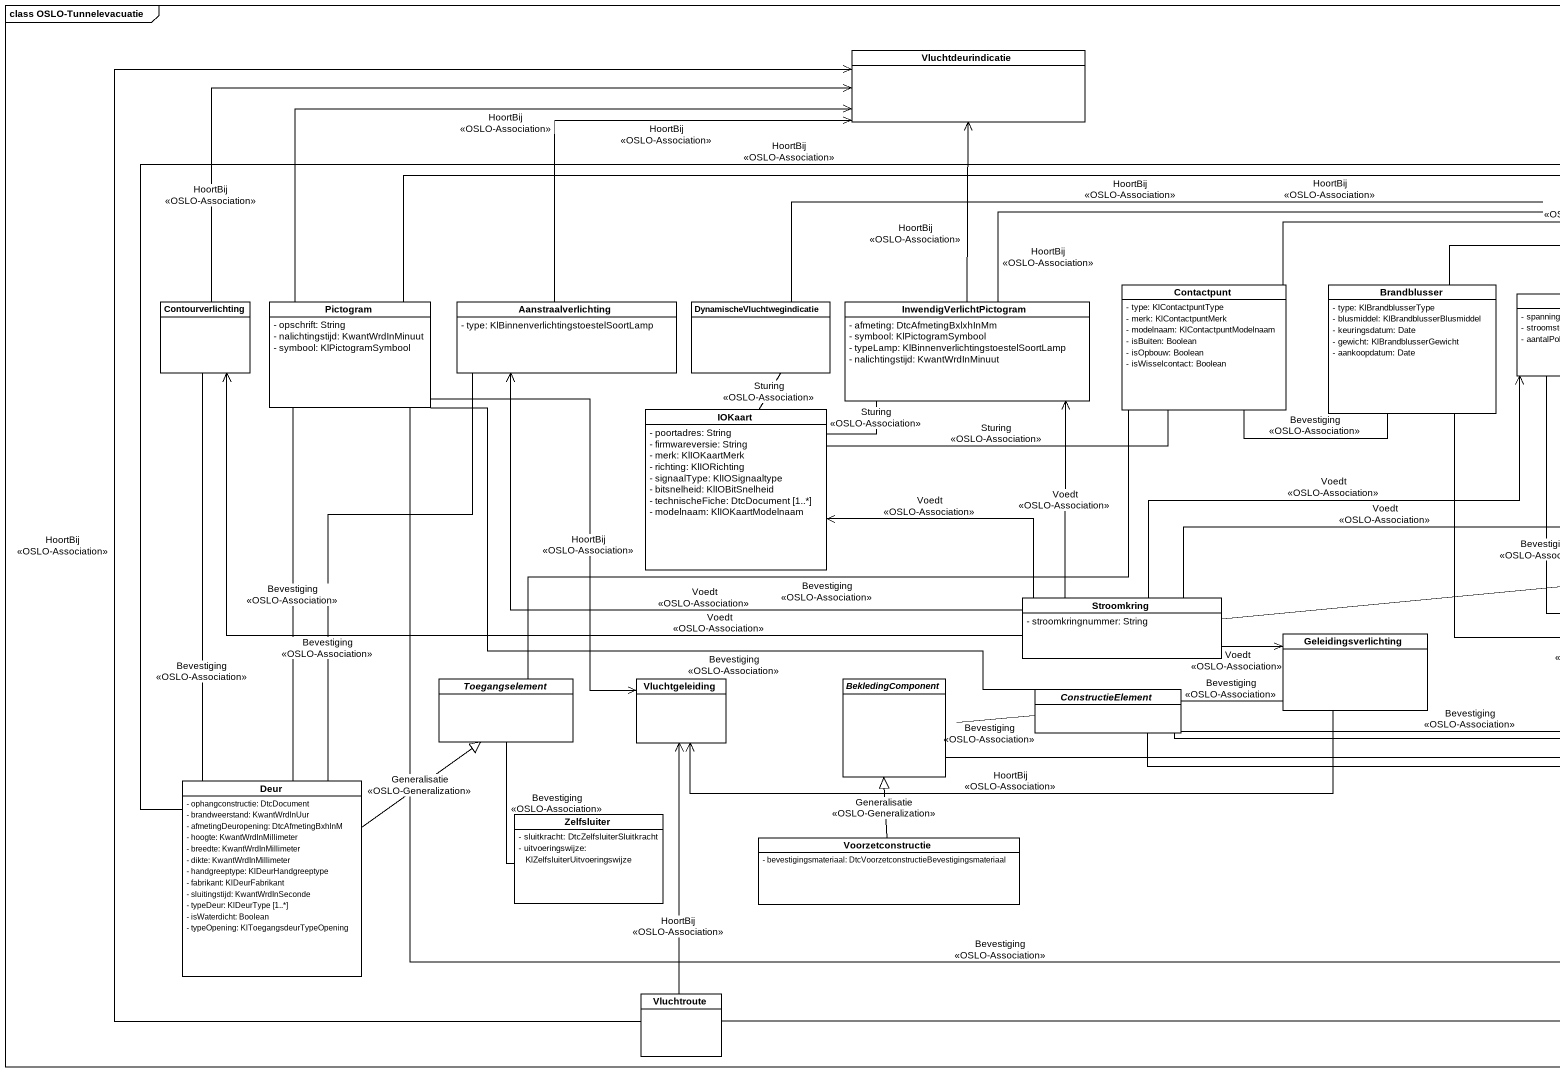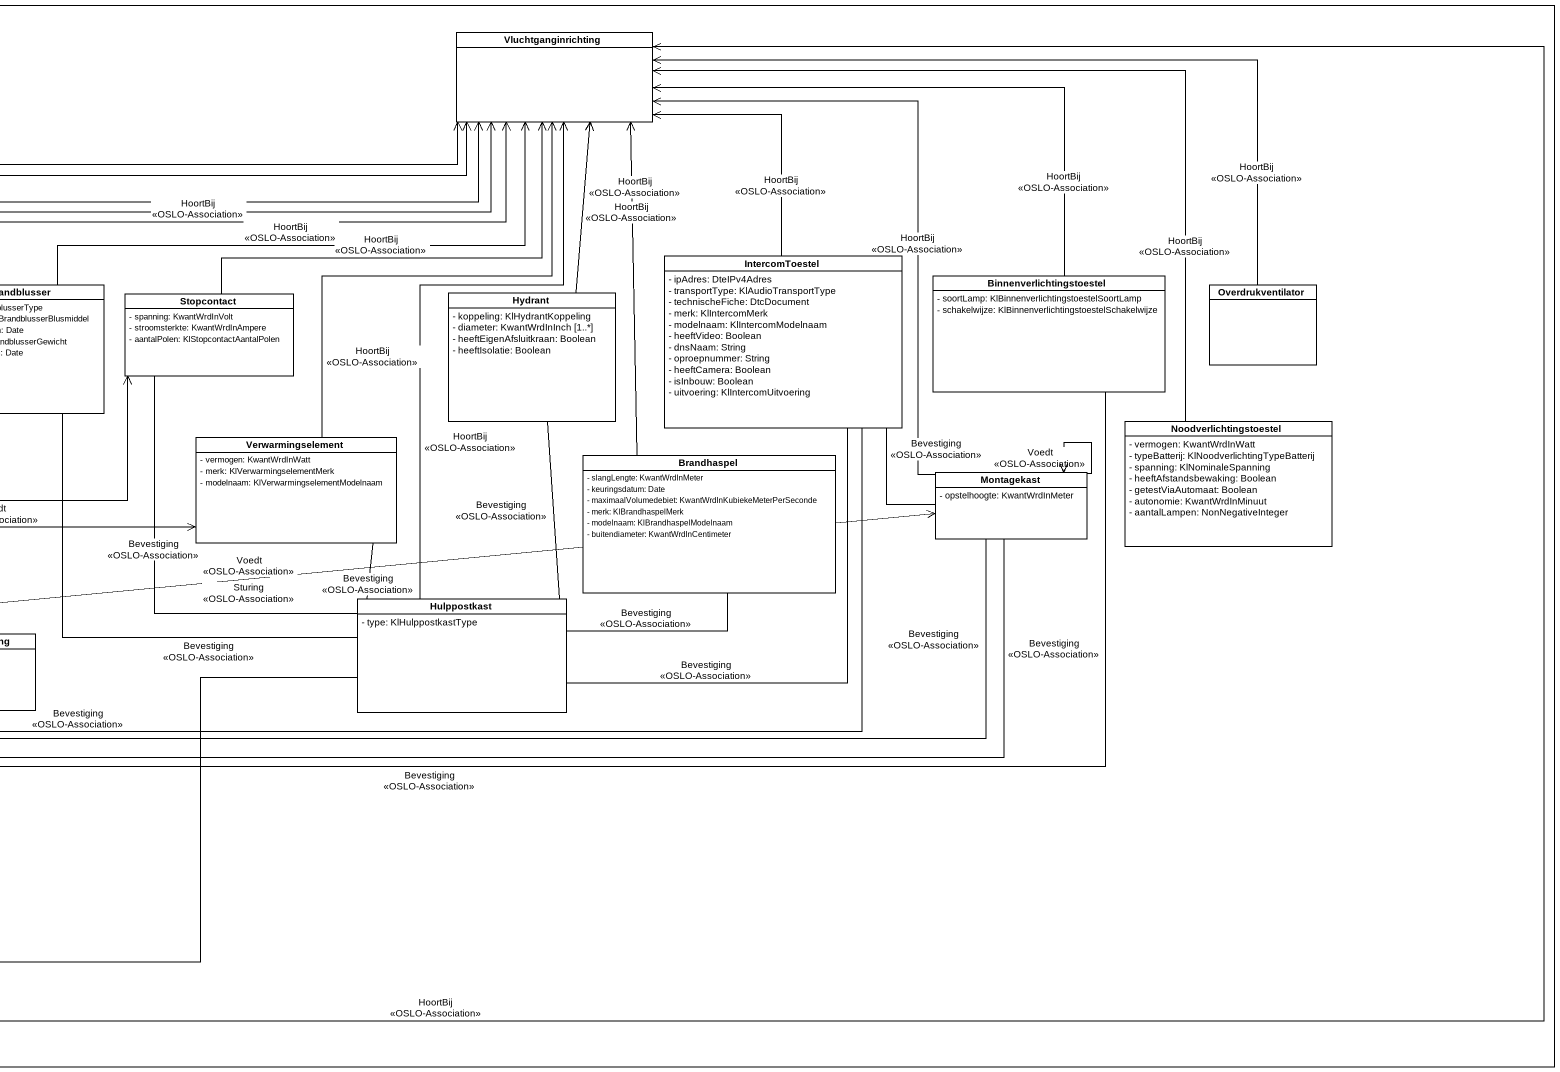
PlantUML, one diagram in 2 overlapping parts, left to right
@startuml
mainframe class OSLO-Tunnelevacuatie
hide circle
hide empty members
skinparam classAttributeIconSize 0
class Vluchtganginrichting #FFFFFF
class Vluchtdeurindicatie #FFFFFF
class IntercomToestel #FFFFFF {
  - ipAdres: DteIPv4Adres
  - transportType: KlAudioTransportType
  - technischeFiche: DtcDocument
  - merk: KlIntercomMerk
  - modelnaam: KlIntercomModelnaam
  - heeftVideo: Boolean
  - dnsNaam: String
  - oproepnummer: String
  - heeftCamera: Boolean
  - isInbouw: Boolean
  - uitvoering: KlIntercomUitvoering
}
class Binnenverlichtingstoestel #FFFFFF {
  - soortLamp: KlBinnenverlichtingstoestelSoortLamp
  - schakelwijze: KlBinnenverlichtingstoestelSchakelwijze
}
class Contourverlichting #FFFFFF
class Pictogram #FFFFFF {
  - opschrift: String
  - nalichtingstijd: KwantWrdInMinuut
  - symbool: KlPictogramSymbool
}
class Aanstraalverlichting #FFFFFF {
  - type: KlBinnenverlichtingstoestelSoortLamp
}
class DynamischeVluchtwegindicatie #FFFFFF
class InwendigVerlichtPictogram #FFFFFF {
  - afmeting: DtcAfmetingBxlxhInMm
  - symbool: KlPictogramSymbool
  - typeLamp: KlBinnenverlichtingstoestelSoortLamp
  - nalichtingstijd: KwantWrdInMinuut
}
class Contactpunt #FFFFFF {
  - type: KlContactpuntType
  - merk: KlContactpuntMerk
  - modelnaam: KlContactpuntModelnaam
  - isBuiten: Boolean
  - isOpbouw: Boolean
  - isWisselcontact: Boolean
}
class Brandblusser #FFFFFF {
  - type: KlBrandblusserType
  - blusmiddel: KlBrandblusserBlusmiddel
  - keuringsdatum: Date
  - gewicht: KlBrandblusserGewicht
  - aankoopdatum: Date
}
class Stopcontact #FFFFFF {
  - spanning: KwantWrdInVolt
  - stroomsterkte: KwantWrdInAmpere
  - aantalPolen: KlStopcontactAantalPolen
}
class Hydrant #FFFFFF {
  - koppeling: KlHydrantKoppeling
  - diameter: KwantWrdInInch [1..*]
  - heeftEigenAfsluitkraan: Boolean
  - heeftIsolatie: Boolean
}
class Overdrukventilator #FFFFFF
class IOKaart #FFFFFF {
  - poortadres: String
  - firmwareversie: String
  - merk: KlIOKaartMerk
  - richting: KlIORichting
  - signaalType: KlIOSignaaltype
  - bitsnelheid: KlIOBitSnelheid
  - technischeFiche: DtcDocument [1..*]
  - modelnaam: KlIOKaartModelnaam
}
class Verwarmingselement #FFFFFF {
  - vermogen: KwantWrdInWatt
  - merk: KlVerwarmingselementMerk
  - modelnaam: KlVerwarmingselementModelnaam
}
class Noodverlichtingstoestel #FFFFFF {
  - vermogen: KwantWrdInWatt
  - typeBatterij: KlNoodverlichtingTypeBatterij
  - spanning: KlNominaleSpanning
  - heeftAfstandsbewaking: Boolean
  - getestViaAutomaat: Boolean
  - autonomie: KwantWrdInMinuut
  - aantalLampen: NonNegativeInteger
}
class Brandhaspel #FFFFFF {
  - slangLengte: KwantWrdInMeter
  - keuringsdatum: Date
  - maximaalVolumedebiet: KwantWrdInKubiekeMeterPerSeconde
  - merk: KlBrandhaspelMerk
  - modelnaam: KlBrandhaspelModelnaam
  - buitendiameter: KwantWrdInCentimeter
}
class Montagekast #FFFFFF {
  - opstelhoogte: KwantWrdInMeter
}
class Stroomkring #FFFFFF {
  - stroomkringnummer: String
}
class Hulppostkast #FFFFFF {
  - type: KlHulppostkastType
}
class Geleidingsverlichting #FFFFFF
abstract class Toegangselement #FFFFFF
class Vluchtgeleiding #FFFFFF
abstract class BekledingComponent #FFFFFF
abstract class ConstructieElement #FFFFFF
class Deur #FFFFFF {
  - ophangconstructie: DtcDocument
  - brandweerstand: KwantWrdInUur
  - afmetingDeuropening: DtcAfmetingBxhInM
  - hoogte: KwantWrdInMillimeter
  - breedte: KwantWrdInMillimeter
  - dikte: KwantWrdInMillimeter
  - handgreeptype: KlDeurHandgreeptype
  - fabrikant: KlDeurFabrikant
  - sluitingstijd: KwantWrdInSeconde
  - typeDeur: KlDeurType [1..*]
  - isWaterdicht: Boolean
  - typeOpening: KlToegangsdeurTypeOpening
}
class Zelfsluiter #FFFFFF {
  - sluitkracht: DtcZelfsluiterSluitkracht
  - uitvoeringswijze: KlZelfsluiterUitvoeringswijze
}
class Voorzetconstructie #FFFFFF {
  - bevestigingsmateriaal: DtcVoorzetconstructieBevestigingsmateriaal
}
class Vluchtroute #FFFFFF
IntercomToestel -up-> Vluchtganginrichting : HoortBij\n<<OSLO-Association>>
IntercomToestel -- Montagekast : Bevestiging\n<<OSLO-Association>>
IntercomToestel -- Hulppostkast : Bevestiging\n<<OSLO-Association>>
IntercomToestel -left- ConstructieElement : Bevestiging\n<<OSLO-Association>>
Binnenverlichtingstoestel -left-> Vluchtganginrichting : HoortBij\n<<OSLO-Association>>
Binnenverlichtingstoestel -left- ConstructieElement : Bevestiging\n<<OSLO-Association>>
Contourverlichting -right-> Vluchtdeurindicatie : HoortBij\n<<OSLO-Association>>
Pictogram -right-> Vluchtganginrichting : HoortBij\n<<OSLO-Association>>
Pictogram -right-> Vluchtdeurindicatie : HoortBij\n<<OSLO-Association>>
Pictogram --> Vluchtgeleiding : HoortBij\n<<OSLO-Association>>
Pictogram -right- ConstructieElement : Bevestiging\n<<OSLO-Association>>
Aanstraalverlichting -up-> Vluchtdeurindicatie : HoortBij\n<<OSLO-Association>>
DynamischeVluchtwegindicatie -right-> Vluchtganginrichting : HoortBij\n<<OSLO-Association>>
InwendigVerlichtPictogram -right-> Vluchtganginrichting : HoortBij\n<<OSLO-Association>>
InwendigVerlichtPictogram -up-> Vluchtdeurindicatie : HoortBij\n<<OSLO-Association>>
Contactpunt -right-> Vluchtganginrichting : HoortBij\n<<OSLO-Association>>
Contactpunt -right- Brandblusser : Bevestiging\n<<OSLO-Association>>
Contactpunt -left- IOKaart : Sturing\n<<OSLO-Association>>
Contactpunt -left- Toegangselement : Bevestiging\n<<OSLO-Association>>
Brandblusser -right-> Vluchtganginrichting : HoortBij\n<<OSLO-Association>>
Brandblusser -- Hulppostkast : Bevestiging\n<<OSLO-Association>>
Stopcontact -up-> Vluchtganginrichting : HoortBij\n<<OSLO-Association>>
Stopcontact -- Hulppostkast : Bevestiging\n<<OSLO-Association>>
Hydrant -up-> Vluchtganginrichting : HoortBij\n<<OSLO-Association>>
Hydrant -- Hulppostkast : Bevestiging\n<<OSLO-Association>>
Overdrukventilator -left-> Vluchtganginrichting : HoortBij\n<<OSLO-Association>>
IOKaart -up- DynamischeVluchtwegindicatie : Sturing\n<<OSLO-Association>>
IOKaart -right- InwendigVerlichtPictogram : Sturing\n<<OSLO-Association>>
Verwarmingselement -up-> Vluchtganginrichting : HoortBij\n<<OSLO-Association>>
Noodverlichtingstoestel -up-> Vluchtganginrichting : HoortBij\n<<OSLO-Association>>
Brandhaspel -up-> Vluchtganginrichting : HoortBij\n<<OSLO-Association>>
Brandhaspel -left- Hulppostkast : Bevestiging\n<<OSLO-Association>>
Montagekast -up-> Vluchtganginrichting : HoortBij\n<<OSLO-Association>>
Montagekast --> Montagekast : Voedt\n<<OSLO-Association>>
Montagekast -left- BekledingComponent : Bevestiging\n<<OSLO-Association>>
Montagekast -left- ConstructieElement : Bevestiging\n<<OSLO-Association>>
Stroomkring -left-> Contourverlichting : Voedt\n<<OSLO-Association>>
Stroomkring -left-> Aanstraalverlichting : Voedt\n<<OSLO-Association>>
Stroomkring -up-> InwendigVerlichtPictogram : Voedt\n<<OSLO-Association>>
Stroomkring -up-> Stopcontact : Voedt\n<<OSLO-Association>>
Stroomkring -left-> IOKaart : Voedt\n<<OSLO-Association>>
Stroomkring -right-> Verwarmingselement : Voedt\n<<OSLO-Association>>
Stroomkring -right- Montagekast : Sturing\n<<OSLO-Association>>
Stroomkring -right-> Montagekast : Voedt\n<<OSLO-Association>>
Stroomkring -right-> Geleidingsverlichting : Voedt\n<<OSLO-Association>>
Hulppostkast -up-> Vluchtganginrichting : HoortBij\n<<OSLO-Association>>
Hulppostkast -left- Pictogram : Bevestiging\n<<OSLO-Association>>
Hulppostkast -up- Verwarmingselement : Bevestiging\n<<OSLO-Association>>
Geleidingsverlichting -left-> Vluchtgeleiding : HoortBij\n<<OSLO-Association>>
Geleidingsverlichting -left- ConstructieElement : Bevestiging\n<<OSLO-Association>>
BekledingComponent -right- ConstructieElement : Bevestiging\n<<OSLO-Association>>
Deur -right-> Vluchtganginrichting : HoortBij\n<<OSLO-Association>>
Deur -up- Contourverlichting : Bevestiging\n<<OSLO-Association>>
Deur -up- Pictogram : Bevestiging\n<<OSLO-Association>>
Deur -up- Aanstraalverlichting : Bevestiging\n<<OSLO-Association>>
Deur -up-|> Toegangselement : Generalisatie\n<<OSLO-Generalization>>
Zelfsluiter -up- Toegangselement : Bevestiging\n<<OSLO-Association>>
Voorzetconstructie -up-|> BekledingComponent : Generalisatie\n<<OSLO-Generalization>>
Vluchtroute -up-> Vluchtganginrichting : HoortBij\n<<OSLO-Association>>
Vluchtroute -up-> Vluchtdeurindicatie : HoortBij\n<<OSLO-Association>>
Vluchtroute -up-> Vluchtgeleiding : HoortBij\n<<OSLO-Association>>
@enduml
